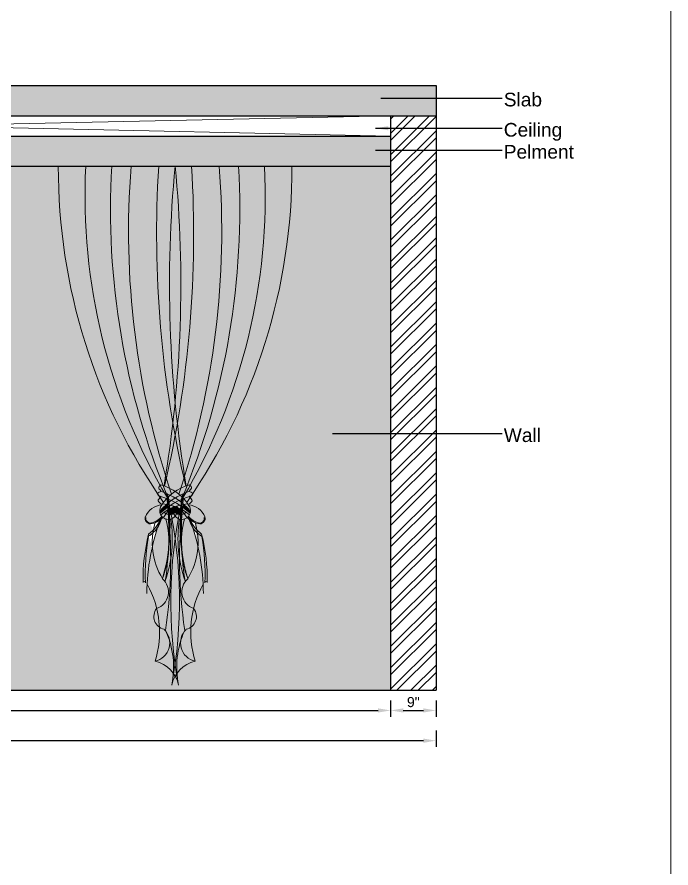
# Model space of a CAD drawing. Header units: inches. Extents: x 213 to 17763, y -4830 to 1802.
# Drawn here: x 6993.4 to 7123.1, y 890.1 to 1058.9 of the extents above; entities that cross this region are included whole.
import ezdxf

# ---------------------------------------------------------------- set-up
doc = ezdxf.new("R2010")
doc.units = ezdxf.units.IN
doc.header["$MEASUREMENT"] = 0
doc.linetypes.add('ACAD_ISO02W100', pattern=[15, 12, -3])
doc.linetypes.add('AUDIT_D_060311083008-3', pattern=[0])
doc.layers.add('.', color=30, linetype='Continuous')
doc.layers.add('PDF2_0', color=7, linetype='Continuous')
doc.layers.add('PDF2_MK. KITCHEN ESSENTAILS', color=7, linetype='Continuous', true_color=0x767676)
doc.styles.add('_mm text style', font='arial.ttf')
doc.styles.get("Standard").update_dxf_attribs({"font": 'arial.ttf'})
doc.dimstyles.new('ISO-25', dxfattribs={"dimtxt": 4.5, "dimasz": 2.5, "dimexe": 1.25, "dimexo": 0.625, "dimtad": 1, "dimdec": 0, "dimlunit": 4, "dimtxsty": 'Standard', "dimcen": 2.5, "dimadec": 0, "dimazin": 0, "dimtfac": 1, "dimtdec": 0, "dimtmove": 0, "dimatfit": 3, "dimfxl": 1, "dimarcsym": 0})

# ---------------------------------------------------------------- blocks, each defined once
blk = doc.blocks.new('*D431')
at = {"color": 0, "linetype": 'ACAD_ISO02W100', "lineweight": -2, "transparency": 16777216}
for p, q in [((6871.47, 917.32), (6871.47, 914.07)), ((7076.47, 917.32), (7076.47, 914.07))]:
    blk.add_line(p, q, dxfattribs=at)
at = {"color": 0, "linetype": 'AUDIT_D_060311083008-3', "lineweight": -2, "transparency": 16777216}
blk.add_line((7073.97, 915.32), (6873.97, 915.32), dxfattribs=at)
at = {"color": 0, "transparency": 16777216}
for points in [[(6873.97, 915.74), (6873.97, 914.9), (6871.47, 915.32)], [(7073.97, 915.74), (7073.97, 914.9), (7076.47, 915.32)]]:
    blk.add_solid(points, dxfattribs=at)
at = {"layer": 'Defpoints', "color": 0, "transparency": 16777216}
for p in [(6871.47, 925.32), (7076.47, 925.32), (6871.47, 915.32)]:
    blk.add_point(p, dxfattribs=at)
at = {"color": 0, "lineweight": 5, "transparency": 16777216, "insert": (6973.97, 916.95), "char_height": 2, "attachment_point": 5}
blk.add_mtext('17\'-1"', dxfattribs=at)
blk = doc.blocks.new('drgdtfgyh')
at = {"lineweight": 0, "transparency": 33554687}
h = blk.add_hatch(color=254, dxfattribs=at)
h.dxf.hatch_style = 1
h.paths.add_polyline_path([(33913.22, 23374.58), (33918.54, 23374.58, 0.146144), (33934.23, 23310.5, -0.00124), (33934.26, 23310.2, 0.02836), (33933.61, 23309.42, -0.154039)])
h.paths.add_polyline_path([(33923.56, 23374.58), (33927.34, 23374.58, 0.101358), (33935.15, 23311.03, 0.023026), (33934.54, 23310.48, 0.043032), (33934.28, 23311.13, -0.003966), (33934.38, 23310.57, -0.112495)])
h.paths.add_polyline_path([(33932.67, 23374.58), (33935.86, 23374.58, 0.065574), (33938.01, 23312.61, 0.00279), (33937.92, 23312.58, -0.073003)])
h = blk.add_hatch(color=254, dxfattribs=at)
h.dxf.hatch_style = 1
h.paths.add_polyline_path([(33923.56, 23374.58), (33918.54, 23374.58, 0.146144), (33934.23, 23310.5, 0.002606), (33934.15, 23311.13, -0.11146)])
h.paths.add_polyline_path([(33932.67, 23374.58), (33927.34, 23374.58, 0.101358), (33935.15, 23311.03, -0.088682), (33937.92, 23312.58, -0.073003)])
h = blk.add_hatch(color=254, dxfattribs=at)
h.dxf.hatch_style = 1
h.paths.add_polyline_path([(33958.51, 23374.58), (33953.18, 23374.58, -0.146144), (33937.49, 23310.5, 0.00124), (33937.46, 23310.2, -0.02836), (33938.11, 23309.42, 0.154039)])
h.paths.add_polyline_path([(33948.16, 23374.58), (33944.38, 23374.58, -0.101358), (33936.57, 23311.03, -0.023026), (33937.18, 23310.48, -0.043032), (33937.44, 23311.13, 0.003966), (33937.34, 23310.57, 0.112495)])
h.paths.add_polyline_path([(33939.05, 23374.58), (33935.86, 23374.58, -0.065574), (33933.71, 23312.61, -0.00279), (33933.81, 23312.58, 0.073003)])
h = blk.add_hatch(color=254, dxfattribs=at)
h.dxf.hatch_style = 1
h.paths.add_polyline_path([(33937.57, 23311.13, 0.002606), (33937.49, 23310.5, 0.146144), (33953.18, 23374.58), (33948.16, 23374.58, -0.11146)])
h.paths.add_polyline_path([(33933.81, 23312.58, -0.088682), (33936.57, 23311.03, 0.101358), (33944.38, 23374.58), (33939.05, 23374.58, -0.073003)])
h = blk.add_hatch(color=9, dxfattribs=at)
h.dxf.hatch_style = 1
edge = h.paths.add_edge_path()
edge.add_arc((33941.05, 23309.33), 4.04, 163.4343, 178.6815, ccw=False)
edge.add_arc((33930.87, 23304.08), 8.99, 45.3961, 75.7346)
edge.add_spline(control_points=[(33933.09, 23312.79), (33932.84, 23312.61), (33932.36, 23312.22), (33933.17, 23311.66), (33933.09, 23311.55)], knot_values=[0, 0, 0, 0, 0.728854, 1.481559, 1.481559, 1.481559, 1.481559], degree=3, periodic=0)
edge.add_spline(control_points=[(33933.09, 23309.14), (33932.78, 23309.37), (33932.2, 23309.83), (33933.5, 23310.65), (33932.29, 23310.61), (33932.56, 23311.46), (33933.04, 23311.5), (33933.09, 23311.55)], knot_values=[1.481559, 1.481559, 1.481559, 1.481559, 2.382461, 3.204163, 3.774408, 4.456992, 4.833801, 4.833801, 4.833801, 4.833801], degree=3, periodic=0)
edge.add_arc((33928.88, 23299.11), 13.14, 51.7438, 71.342, ccw=False)
h = blk.add_hatch(color=254, dxfattribs=at)
h.dxf.hatch_style = 1
edge = h.paths.add_edge_path()
edge.add_spline(control_points=[(33938.64, 23311.55), (33938.55, 23311.66), (33939.36, 23312.22), (33938.88, 23312.61), (33938.64, 23312.79)], knot_values=[0, 0, 0, 0, 0.752705, 1.481559, 1.481559, 1.481559, 1.481559], degree=3, periodic=0)
edge.add_arc((33940.85, 23304.08), 8.99, 104.2654, 134.6039)
edge.add_arc((33930.67, 23309.33), 4.04, 1.3185, 16.5657, ccw=False)
edge.add_arc((33942.84, 23299.11), 13.14, 108.658, 128.2562, ccw=False)
h = blk.add_hatch(color=254, dxfattribs=at)
h.dxf.hatch_style = 1
edge = h.paths.add_edge_path()
edge.add_spline(control_points=[(33938.64, 23310.56), (33938.7, 23310.63), (33939.43, 23310.61), (33939.16, 23311.46), (33938.34, 23311.52), (33939.36, 23312.22), (33938.88, 23312.61), (33938.64, 23312.79)], knot_values=[0, 0, 0, 0, 0.570245, 1.252829, 1.629638, 2.382343, 3.111196, 3.111196, 3.111196, 3.111196], degree=3, periodic=0)
edge.add_spline(control_points=[(33938.64, 23310.56), (33938.54, 23310.45), (33939.52, 23309.83), (33938.94, 23309.37), (33938.64, 23309.14)], knot_values=[3.111196, 3.111196, 3.111196, 3.111196, 3.932898, 4.833801, 4.833801, 4.833801, 4.833801], degree=3, periodic=0)
edge.add_arc((33938.98, 23299.85), 9.29, 92.1316, 117.3902)
edge.add_arc((33899.46, 23304.71), 35.41, 5.4983, 6.4016)
edge.add_arc((33942.84, 23296.62), 14.56, 106.7859, 124.2409, ccw=False)
h = blk.add_hatch(color=254, dxfattribs=at)
h.dxf.hatch_style = 1
edge = h.paths.add_edge_path()
edge.add_spline(control_points=[(33933.09, 23311.55), (33933.04, 23311.5), (33932.56, 23311.46), (33932.29, 23310.61), (33933.02, 23310.63), (33933.09, 23310.56)], knot_values=[2.164717, 2.164717, 2.164717, 2.164717, 2.715275, 3.712605, 4.545794, 4.545794, 4.545794, 4.545794], degree=3, periodic=0)
edge.add_arc((33928.88, 23296.62), 14.56, 54.7198, 73.2141, ccw=False)
edge.add_arc((33997.67, 23303.42), 60.6, 173.5719, 175.1825, ccw=False)
edge.add_arc((33930.87, 23304.08), 8.99, 42.9057, 45.3961)
edge.add_arc((33941.05, 23309.33), 4.04, 163.4343, 178.6815)
edge.add_arc((33928.88, 23299.11), 13.14, 51.7438, 71.342)
h = blk.add_hatch(color=254, dxfattribs=at)
h.dxf.hatch_style = 1
h.paths.add_polyline_path([(33934.15, 23311.13, 0.001023), (33934.38, 23310.57, -0.001536), (33934.42, 23310.36, 0.002554), (33934.35, 23310.29, -0.000519), (33934.23, 23310.5, 0.002606)])
h = blk.add_hatch(color=254, dxfattribs=at)
h.dxf.hatch_style = 1
edge = h.paths.add_edge_path()
edge.add_spline(control_points=[(33938.64, 23311.55), (33938.68, 23311.5), (33939.16, 23311.46), (33939.43, 23310.61), (33938.7, 23310.63), (33938.64, 23310.56)], knot_values=[2.164717, 2.164717, 2.164717, 2.164717, 2.715275, 3.712605, 4.545794, 4.545794, 4.545794, 4.545794], degree=3, periodic=0)
edge.add_arc((33942.84, 23296.62), 14.56, 466.7859, 485.2802)
edge.add_arc((33874.05, 23303.42), 60.6, 364.8175, 366.4281)
edge.add_arc((33940.85, 23304.08), 8.99, 494.6039, 497.0943, ccw=False)
edge.add_arc((33930.67, 23309.33), 4.04, 361.3185, 376.5657, ccw=False)
edge.add_arc((33942.84, 23299.11), 13.14, 468.658, 488.2562, ccw=False)
h = blk.add_hatch(color=254, dxfattribs=at)
h.dxf.hatch_style = 1
h.paths.add_polyline_path([(33934.28, 23311.13, -0.043032), (33934.54, 23310.48, 0.003298), (33934.45, 23310.4, -0.000327), (33934.38, 23310.57, 0.003966)], flags=17)
h = blk.add_hatch(color=254, dxfattribs=at)
h.dxf.hatch_style = 1
h.paths.add_polyline_path([(33937.44, 23311.13, 0.043032), (33937.18, 23310.48, -0.003298), (33937.27, 23310.4, 0.000327), (33937.34, 23310.57, -0.003966)], flags=17)
h = blk.add_hatch(color=254, dxfattribs=at)
h.dxf.hatch_style = 1
h.paths.add_polyline_path([(33937.57, 23311.13, -0.001023), (33937.34, 23310.57, 0.001536), (33937.3, 23310.36, -0.002554), (33937.37, 23310.29, 0.000519), (33937.49, 23310.5, -0.002606)])
h = blk.add_hatch(color=254, dxfattribs=at)
h.dxf.hatch_style = 1
h.paths.add_polyline_path([(33933.28, 23308.93, 0.005239), (33933.18, 23308.77, 0.354427), (33933.33, 23306.65, -0.129935), (33932.14, 23305.57, -0.010522), (33931.98, 23305.51, 0.000414), (33931.97, 23305.49, -0.07312), (33931.09, 23305.24, -0.47515), (33930.09, 23306.58, -0.288115)])
h = blk.add_hatch(color=254, dxfattribs=at)
h.dxf.hatch_style = 1
h.paths.add_polyline_path([(33931.43, 23300.83, -0.022691), (33932.45, 23304.55, 0.082436), (33933.16, 23306.16, 0.029724), (33933.52, 23306.47, 0.090992), (33934.06, 23306.19, -0.052622), (33934.63, 23302.15, -0.00917), (33934.55, 23299.93, -0.038005), (33933.42, 23294.67, 0.077255), (33934.62, 23300.52, 0.039731), (33934.84, 23306.14, 0.073031), (33935.31, 23306.29, 0.338007), (33936.26, 23308.73, -0.02107), (33937.02, 23308.93, 0.097359), (33936.36, 23274.88, 0.011275), (33936.49, 23274.13, 0.294172), (33931.98, 23278.61, 0.596714), (33933.71, 23284.8, -0.098237), (33932.8, 23285.22, 0.04768), (33932.27, 23288.84, 0.568859), (33933.42, 23294.6, -0.124294)])
h = blk.add_hatch(color=254, dxfattribs=at)
h.dxf.hatch_style = 1
edge = h.paths.add_edge_path()
edge.add_spline(control_points=[(33933.09, 23310.56), (33933.18, 23310.45), (33932.2, 23309.83), (33932.78, 23309.37), (33933.09, 23309.14)], knot_values=[3.111196, 3.111196, 3.111196, 3.111196, 3.932898, 4.833801, 4.833801, 4.833801, 4.833801], degree=3, periodic=0)
edge.add_arc((33932.74, 23299.85), 9.29, 62.6098, 87.8684, ccw=False)
edge.add_arc((33972.26, 23304.71), 35.41, 173.5984, 174.5017, ccw=False)
edge.add_arc((33928.88, 23296.62), 14.56, 55.7591, 73.2141)
h = blk.add_hatch(color=254, dxfattribs=at)
h.dxf.hatch_style = 1
h.paths.add_polyline_path([(33934.26, 23310.2, 0.057092), (33933.05, 23308.55, 0.134725), (33932.88, 23307.68, -0.040035), (33934.37, 23309.15, 0.004344)])
h = blk.add_hatch(color=254, dxfattribs=at)
h.dxf.hatch_style = 1
h.paths.add_polyline_path([(33932.95, 23307.3, -0.056128), (33932.88, 23307.68, -0.040035), (33934.37, 23309.15, -0.002684), (33934.43, 23308.51, 0.032774)])
h = blk.add_hatch(color=254, dxfattribs=at)
h.dxf.hatch_style = 1
h.paths.add_polyline_path([(33934.01, 23284.59, -0.146749), (33935.36, 23274.88, 0.097359), (33934.71, 23308.93, 0.009606), (33934.35, 23309, -0.067042)])
h = blk.add_hatch(color=254, dxfattribs=at)
h.dxf.hatch_style = 1
h.paths.add_polyline_path([(33934.23, 23310.5, 0.000519), (33934.35, 23310.29, 0.003523), (33934.26, 23310.2, 0.00124)])
h = blk.add_hatch(color=254, dxfattribs=at)
h.dxf.hatch_style = 1
h.paths.add_polyline_path([(33934.38, 23310.57, 0.000327), (33934.45, 23310.4, 0.001491), (33934.42, 23310.36, 0.001536)], flags=17)
h = blk.add_hatch(color=254, dxfattribs=at)
h.dxf.hatch_style = 1
h.paths.add_polyline_path([(33940.29, 23300.83, 0.022691), (33939.27, 23304.55, -0.082436), (33938.56, 23306.16, -0.029724), (33938.2, 23306.47, -0.090992), (33937.66, 23306.19, 0.052622), (33937.09, 23302.15, 0.00917), (33937.17, 23299.93, 0.038005), (33938.3, 23294.67, -0.077255), (33937.1, 23300.52, -0.039731), (33936.88, 23306.14, -0.073031), (33936.41, 23306.29, -0.338007), (33935.46, 23308.73, 0.02107), (33934.71, 23308.93, -0.097359), (33935.36, 23274.88, -0.011275), (33935.23, 23274.13, -0.294172), (33939.74, 23278.61, -0.596714), (33938.01, 23284.8, 0.098237), (33938.92, 23285.22, -0.04768), (33939.45, 23288.84, -0.568859), (33938.3, 23294.6, 0.124294)])
h = blk.add_hatch(color=254, dxfattribs=at)
h.dxf.hatch_style = 1
h.paths.add_polyline_path([(33937.71, 23284.59, 0.146749), (33936.36, 23274.88, -0.097359), (33937.02, 23308.93, -0.009606), (33937.37, 23309, 0.067042)])
h = blk.add_hatch(color=254, dxfattribs=at)
h.dxf.hatch_style = 1
h.paths.add_polyline_path([(33937.34, 23310.57, -0.000327), (33937.27, 23310.4, -0.001491), (33937.3, 23310.36, -0.001536)], flags=17)
h = blk.add_hatch(color=254, dxfattribs=at)
h.dxf.hatch_style = 1
h.paths.add_polyline_path([(33938.77, 23307.3, 0.056128), (33938.84, 23307.68, 0.040035), (33937.35, 23309.15, 0.002684), (33937.29, 23308.51, -0.032774)])
h = blk.add_hatch(color=254, dxfattribs=at)
h.dxf.hatch_style = 1
h.paths.add_polyline_path([(33937.35, 23309.15, -0.040035), (33938.84, 23307.68, 0.134725), (33938.67, 23308.55, 0.057092), (33937.46, 23310.2, 0.004344)])
h = blk.add_hatch(color=254, dxfattribs=at)
h.dxf.hatch_style = 1
h.paths.add_polyline_path([(33937.49, 23310.5, -0.000519), (33937.37, 23310.29, -0.003523), (33937.46, 23310.2, -0.00124)])
h = blk.add_hatch(color=254, dxfattribs=at)
h.dxf.hatch_style = 1
h.paths.add_polyline_path([(33938.44, 23308.93, -0.005239), (33938.54, 23308.77, -0.354427), (33938.39, 23306.65, 0.129935), (33939.58, 23305.57, 0.010522), (33939.74, 23305.51, -0.000414), (33939.75, 23305.49, 0.07312), (33940.63, 23305.24, 0.47515), (33941.63, 23306.58, 0.288115)])
h = blk.add_hatch(color=254, dxfattribs=at)
h.dxf.hatch_style = 1
h.paths.add_polyline_path([(33934.43, 23308.51, -0.009878), (33934.59, 23306.12, -0.332522), (33932.95, 23307.3, -0.032774)], flags=17)
h = blk.add_hatch(color=254, dxfattribs=at)
h.dxf.hatch_style = 1
h.paths.add_polyline_path([(33934.43, 23308.51, -0.004523), (33934.65, 23308.66, -0.043111), (33934.47, 23307.98, 0.002164)])
h = blk.add_hatch(color=254, dxfattribs=at)
h.dxf.hatch_style = 1
h.paths.add_polyline_path([(33934.65, 23308.66, -0.003954), (33934.71, 23308.1, 0.007099), (33934.47, 23307.98, 0.000027), (33934.47, 23307.98, 0.043244)])
h = blk.add_hatch(color=254, dxfattribs=at)
h.dxf.hatch_style = 1
h.paths.add_polyline_path([(33934.47, 23307.98, -0.007099), (33934.71, 23308.1, -0.002526), (33934.74, 23307.74, -0.053601), (33934.49, 23307.81, 0.000681)])
h = blk.add_hatch(color=254, dxfattribs=at)
h.dxf.hatch_style = 1
h.paths.add_polyline_path([(33934.49, 23307.81, 0.053601), (33934.74, 23307.74, -0.005192), (33934.79, 23307.01, -0.046509), (33934.54, 23307.04, 0.003186)])
h = blk.add_hatch(color=254, dxfattribs=at)
h.dxf.hatch_style = 1
h.paths.add_polyline_path([(33934.74, 23307.74, 0.002526), (33934.71, 23308.1, -0.041234), (33936.12, 23308.69, -0.395257)], flags=17)
h = blk.add_hatch(color=254, dxfattribs=at)
h.dxf.hatch_style = 1
h.paths.add_polyline_path([(33934.74, 23307.74, 0.395257), (33936.12, 23308.69, -0.00188), (33936.18, 23308.71, -0.487425), (33934.79, 23307.01, 0.005192)], flags=17)
h = blk.add_hatch(color=254, dxfattribs=at)
h.dxf.hatch_style = 1
h.paths.add_polyline_path([(33934.79, 23307.01, 0.487425), (33936.18, 23308.71, -0.002065), (33936.26, 23308.73, -0.338007), (33935.31, 23306.29, -0.073031), (33934.84, 23306.14, 0.006167)], flags=17)
h = blk.add_hatch(color=9, dxfattribs=at)
h.dxf.hatch_style = 1
h.paths.add_polyline_path([(33936.93, 23307.01, -0.487425), (33935.54, 23308.71, 0.002065), (33935.46, 23308.73, 0.338007), (33936.41, 23306.29, 0.073031), (33936.88, 23306.14, -0.006167)], flags=17)
h = blk.add_hatch(color=9, dxfattribs=at)
h.dxf.hatch_style = 1
h.paths.add_polyline_path([(33936.98, 23307.74, -0.395257), (33935.6, 23308.69, 0.00188), (33935.54, 23308.71, 0.487425), (33936.93, 23307.01, -0.005192)], flags=17)
h = blk.add_hatch(color=9, dxfattribs=at)
h.dxf.hatch_style = 1
h.paths.add_polyline_path([(33936.98, 23307.74, -0.002526), (33937.01, 23308.1, 0.041234), (33935.6, 23308.69, 0.395257)], flags=17)
h = blk.add_hatch(color=254, dxfattribs=at)
h.dxf.hatch_style = 1
h.paths.add_polyline_path([(33937.23, 23307.81, -0.053601), (33936.98, 23307.74, 0.005192), (33936.93, 23307.01, 0.046509), (33937.18, 23307.04, -0.003186)])
h = blk.add_hatch(color=9, dxfattribs=at)
h.dxf.hatch_style = 1
h.paths.add_polyline_path([(33937.25, 23307.98, 0.007099), (33937.01, 23308.1, 0.002526), (33936.98, 23307.74, 0.053601), (33937.23, 23307.81, -0.000681)])
h = blk.add_hatch(color=9, dxfattribs=at)
h.dxf.hatch_style = 1
h.paths.add_polyline_path([(33937.07, 23308.66, 0.003954), (33937.01, 23308.1, -0.007099), (33937.25, 23307.98, -0.000027), (33937.25, 23307.98, -0.043244)])
h = blk.add_hatch(color=9, dxfattribs=at)
h.dxf.hatch_style = 1
h.paths.add_polyline_path([(33937.29, 23308.51, 0.004523), (33937.07, 23308.66, 0.043111), (33937.25, 23307.98, -0.002164)])
h = blk.add_hatch(color=254, dxfattribs=at)
h.dxf.hatch_style = 1
h.paths.add_polyline_path([(33937.29, 23308.51, 0.009878), (33937.13, 23306.12, 0.332522), (33938.77, 23307.3, 0.032774)], flags=17)
h = blk.add_hatch(color=254, dxfattribs=at)
h.dxf.hatch_style = 1
h.paths.add_polyline_path([(33932.9, 23305.97, 0.003347), (33932.95, 23306, 0.009007), (33932.45, 23304.55, -0.065377), (33931.53, 23303.49, -0.010089), (33931.62, 23304.02, 0.09263)])
h = blk.add_hatch(color=254, dxfattribs=at)
h.dxf.hatch_style = 1
h.paths.add_polyline_path([(33933.01, 23306.23, -0.011273), (33932.9, 23305.97, -0.053579), (33932.14, 23305.57, 0.087406)], flags=17)
h = blk.add_hatch(color=254, dxfattribs=at)
h.dxf.hatch_style = 1
h.paths.add_polyline_path([(33932.95, 23306, 0.016735), (33933.16, 23306.16, -0.082436), (33932.45, 23304.55, -0.009007)])
h = blk.add_hatch(color=254, dxfattribs=at)
h.dxf.hatch_style = 1
h.paths.add_polyline_path([(33933.01, 23306.23, 0.005268), (33933.05, 23306.28, 0.001785), (33932.95, 23306, -0.003347), (33932.9, 23305.97, 0.011273)], flags=17)
h = blk.add_hatch(color=254, dxfattribs=at)
h.dxf.hatch_style = 1
h.paths.add_polyline_path([(33933.33, 23306.65, 0.038438), (33933.52, 23306.47, -0.046483), (33932.95, 23306, -0.001785), (33933.05, 23306.28, 0.036775)])
h = blk.add_hatch(color=254, dxfattribs=at)
h.dxf.hatch_style = 1
h.paths.add_polyline_path([(33934.06, 23306.19, 0.078767), (33934.59, 23306.12, -0.016367), (33934.63, 23302.15, 0.052622)])
h = blk.add_hatch(color=254, dxfattribs=at)
h.dxf.hatch_style = 1
h.paths.add_polyline_path([(33934.54, 23307.04, 0.046509), (33934.79, 23307.01, -0.006167), (33934.84, 23306.14, -0.037959), (33934.59, 23306.12, 0.003819)])
h = blk.add_hatch(color=254, dxfattribs=at)
h.dxf.hatch_style = 1
h.paths.add_polyline_path([(33934.59, 23306.12, 0.037959), (33934.84, 23306.14, -0.039731), (33934.62, 23300.52, 0.020903), (33934.63, 23302.15, 0.016367)])
h = blk.add_hatch(color=254, dxfattribs=at)
h.dxf.hatch_style = 1
h.paths.add_polyline_path([(33937.13, 23306.12, -0.037959), (33936.88, 23306.14, 0.039731), (33937.1, 23300.52, -0.020903), (33937.09, 23302.15, -0.016367)])
h = blk.add_hatch(color=254, dxfattribs=at)
h.dxf.hatch_style = 1
h.paths.add_polyline_path([(33937.18, 23307.04, -0.046509), (33936.93, 23307.01, 0.006167), (33936.88, 23306.14, 0.037959), (33937.13, 23306.12, -0.003819)])
h = blk.add_hatch(color=254, dxfattribs=at)
h.dxf.hatch_style = 1
h.paths.add_polyline_path([(33937.66, 23306.19, -0.078767), (33937.13, 23306.12, 0.016367), (33937.09, 23302.15, -0.052622)])
h = blk.add_hatch(color=254, dxfattribs=at)
h.dxf.hatch_style = 1
h.paths.add_polyline_path([(33938.39, 23306.65, -0.038438), (33938.2, 23306.47, 0.046483), (33938.77, 23306, 0.001785), (33938.67, 23306.28, -0.036775)])
h = blk.add_hatch(color=254, dxfattribs=at)
h.dxf.hatch_style = 1
h.paths.add_polyline_path([(33938.77, 23306, -0.016735), (33938.56, 23306.16, 0.082436), (33939.27, 23304.55, 0.009007)])
h = blk.add_hatch(color=254, dxfattribs=at)
h.dxf.hatch_style = 1
h.paths.add_polyline_path([(33938.71, 23306.23, -0.005268), (33938.67, 23306.28, -0.001785), (33938.77, 23306, 0.003347), (33938.82, 23305.97, -0.011273)], flags=17)
h = blk.add_hatch(color=254, dxfattribs=at)
h.dxf.hatch_style = 1
h.paths.add_polyline_path([(33938.71, 23306.23, 0.011273), (33938.82, 23305.97, 0.053579), (33939.58, 23305.57, -0.087406)], flags=17)
h = blk.add_hatch(color=254, dxfattribs=at)
h.dxf.hatch_style = 1
h.paths.add_polyline_path([(33938.82, 23305.97, -0.003347), (33938.77, 23306, -0.009007), (33939.27, 23304.55, 0.065377), (33940.19, 23303.49, 0.010089), (33940.1, 23304.02, -0.09263)])
h = blk.add_hatch(color=254, dxfattribs=at)
h.dxf.hatch_style = 1
h.paths.add_polyline_path([(33931.53, 23303.49, -0.010089), (33931.62, 23304.02, -0.04698), (33930.72, 23303.25, 0.068778), (33929.65, 23293.75, -1.184052), (33930.1, 23293.83, -0.050629), (33930.67, 23302.82, -0.117607), (33930.92, 23303.02, 0.035938)])
h = blk.add_hatch(color=254, dxfattribs=at)
h.dxf.hatch_style = 1
h.paths.add_polyline_path([(33940.19, 23303.49, 0.010089), (33940.1, 23304.02, 0.04698), (33941, 23303.25, -0.068778), (33942.07, 23293.75, 1.184052), (33941.62, 23293.83, 0.050629), (33941.05, 23302.82, 0.117607), (33940.8, 23303.02, -0.035938)])
h = blk.add_hatch(color=254, dxfattribs=at)
h.dxf.hatch_style = 1
h.paths.add_polyline_path([(33931.43, 23300.83, 0.043361), (33930.44, 23293.55, -0.065892), (33932.27, 23288.84, 0.568859), (33933.42, 23294.6, -0.124294)])
h = blk.add_hatch(color=254, dxfattribs=at)
h.dxf.hatch_style = 1
h.paths.add_polyline_path([(33938.3, 23294.6, 0.568859), (33939.45, 23288.84, -0.065892), (33941.28, 23293.55, 0.043361), (33940.29, 23300.83, -0.124294)])
h = blk.add_hatch(dxfattribs=at)
h.set_pattern_fill('BOX', color=143, scale=0.03)
h.set_pattern_definition([(90, (0, 0), (-0.762, 5e-17), []), (90, (0.1905, 0), (-0.762, 5e-17), []), (0, (0, 0), (0, 0.762), [-0.1905, 0.1905]), (0, (0, 0.1905), (0, 0.762), [-0.1905, 0.1905]), (0, (0, 0.381), (0, 0.762), [0.1905, -0.1905]), (0, (0, 0.5715), (0, 0.762), [0.1905, -0.1905]), (90, (0.381, 0), (-0.762, 5e-17), [0.1905, -0.1905]), (90, (0.5715, 0), (-0.762, 5e-17), [0.1905, -0.1905])])
h.paths.add_polyline_path([(33934.55, 23299.93, -0.003999), (33934.48, 23298.96, -0.056984), (33933.42, 23294.67, 0.038005)])
h = blk.add_hatch(dxfattribs=at)
h.set_pattern_fill('BOX', color=143, scale=0.02697)
h.set_pattern_definition([(90, (-324.7878, 21413.39745), (-0.685039252, 4e-17), []), (90, (-324.61656, 21413.39745), (-0.685039252, 4e-17), []), (0, (-324.7878, 21413.39745), (0, 0.685039252), [-0.171259813, 0.171259813]), (0, (-324.7878, 21413.5687), (0, 0.685039252), [-0.171259813, 0.171259813]), (0, (-324.7878, 21413.74), (0, 0.685039252), [0.171259813, -0.171259813]), (0, (-324.7878, 21413.9112), (0, 0.685039252), [0.171259813, -0.171259813]), (90, (-324.4453, 21413.39745), (-0.685039252, 4e-17), [0.171259813, -0.171259813]), (90, (-324.27404, 21413.39745), (-0.685039252, 4e-17), [0.171259813, -0.171259813])])
h.paths.add_polyline_path([(33937.17, 23299.93, 0.003999), (33937.24, 23298.96, 0.056984), (33938.3, 23294.67, -0.038005)])
h = blk.add_hatch(color=254, dxfattribs=at)
h.dxf.hatch_style = 1
h.paths.add_polyline_path([(33932.26, 23288.84, 0.000722), (33932.27, 23288.84, -0.04768), (33932.8, 23285.22, -0.422534)])
h = blk.add_hatch(color=254, dxfattribs=at)
h.dxf.hatch_style = 1
h.paths.add_polyline_path([(33939.46, 23288.84, -0.000722), (33939.45, 23288.84, 0.04768), (33938.92, 23285.22, 0.422534)])
h = blk.add_hatch(color=254, dxfattribs=at)
h.dxf.hatch_style = 1
h.paths.add_polyline_path([(33932.8, 23285.22, 0.098237), (33933.71, 23284.8, -0.596714), (33931.98, 23278.61, 0.087133)], flags=17)
h = blk.add_hatch(color=254, dxfattribs=at)
h.dxf.hatch_style = 1
h.paths.add_polyline_path([(33938.92, 23285.22, -0.098237), (33938.01, 23284.8, 0.596714), (33939.74, 23278.61, -0.087133)], flags=17)
at = {"color": 18, "lineweight": 0, "true_color": 0x000000}
for q in [(33913.22, 23374.58), (33958.51, 23374.58)]:
    blk.add_line((33935.86, 23374.58), q, dxfattribs=at)
at = {"lineweight": 0}
for centre, radius, start, end in [((34026.66, 23374.32), 113.44, 179.8692, 214.8972), ((34033.66, 23368.8), 115.26, 177.1261, 210.5034), ((34069.41, 23366.31), 146.08, 176.7559, 202.5049), ((34086.36, 23361.88), 159.53, 175.4364, 198.5869), ((34146.48, 23361.44), 214.21, 176.4833, 193.1846), ((33699.55, 23351.76), 237.41, 350.5094, 5.5164), ((33725.24, 23361.44), 214.21, 346.8154, 3.5167), ((34172.17, 23351.76), 237.41, 174.4836, 189.4906), ((33785.36, 23361.88), 159.53, 341.4131, 4.5636), ((33802.31, 23366.31), 146.08, 337.4951, 3.2441), ((33838.06, 23368.8), 115.26, 329.4966, 2.8739), ((33845.06, 23374.32), 113.44, 325.1028, 0.1308), ((33930.87, 23304.08), 8.99, 31.4415, 75.7346), ((33940.85, 23304.08), 8.99, 104.2654, 148.5585), ((33930.67, 23309.33), 4.04, 288.9386, 26.4218), ((33942.84, 23299.11), 13.14, 108.658, 139.2834), ((33928.88, 23299.11), 13.14, 40.7166, 71.342), ((33899.46, 23304.71), 35.41, 343.5374, 10.4444), ((33874.05, 23303.42), 60.6, 351.2402, 7.3096), ((33972.26, 23304.71), 35.41, 169.5556, 196.4626), ((33941.05, 23309.33), 4.04, 153.5782, 251.0614), ((33997.67, 23303.42), 60.6, 172.6904, 188.7598), ((33933.55, 23305.22), 3.72, 94.1774, 158.4673), ((33942.84, 23296.62), 14.56, 106.7859, 132.7887), ((33938.98, 23299.85), 9.29, 92.1316, 129.5145), ((33928.88, 23296.62), 14.56, 47.2113, 73.2141), ((33932.74, 23299.85), 9.29, 50.4855, 87.8684), ((33843.57, 23298.08), 91.43, 351.5145, 6.8516), ((33848.43, 23290.23), 88.27, 349.38, 12.2293), ((34023.29, 23290.23), 88.27, 167.7707, 190.62), ((34028.15, 23298.08), 91.43, 173.1484, 188.4855), ((33938.17, 23305.22), 3.72, 21.5327, 85.8226), ((33934.56, 23307.8), 1.69, 145.0791, 296.1617), ((33934.82, 23308.4), 1.39, 218.4615, 12.7025), ((33934.92, 23308.95), 1.22, 240.4704, 347.5773), ((33934.18, 23308.13), 2.16, 301.4067, 16.1091), ((33937.54, 23308.13), 2.16, 163.8909, 238.5933), ((33936.9, 23308.4), 1.39, 167.2975, 321.5385), ((33936.8, 23308.95), 1.22, 192.4227, 299.5296), ((33937.16, 23307.8), 1.69, 243.8383, 34.9209), ((33931.13, 23306.32), 1.08, 165.7423, 267.4013), ((33931.19, 23306.32), 0.987, 170.9599, 251.3397), ((33972.86, 23291.48), 42.47, 159.6079, 179.6319), ((33927.07, 23308.43), 6.33, 305.2181, 340.0783), ((33927.97, 23307.5), 5.37, 303.4041, 345.4492), ((33930.69, 23308.37), 3.16, 277.2641, 326.9487), ((33930.19, 23309.33), 4.05, 286.1584, 319.7082), ((33915.2, 23301.47), 19.45, 339.5411, 14.0503), ((33910.47, 23302.35), 24.84, 340.8152, 8.6602), ((33961.25, 23302.35), 24.84, 171.3398, 199.1848), ((33956.52, 23301.47), 19.45, 165.9497, 200.4589), ((33941.03, 23308.37), 3.16, 213.0513, 262.7359), ((33941.53, 23309.33), 4.05, 220.2918, 253.8416), ((33943.75, 23307.5), 5.37, 194.5508, 236.5959), ((33898.86, 23291.48), 42.47, 0.3681, 20.3921), ((33944.66, 23308.43), 6.33, 199.9217, 234.7819), ((33940.59, 23306.32), 1.08, 272.5987, 14.2577), ((33940.54, 23306.32), 0.987, 288.6603, 9.0401), ((33930.98, 23306.23), 0.851, 262.4385, 292.929), ((33944.77, 23301.65), 13.36, 163.2101, 211.8438), ((33926.95, 23301.65), 13.36, 328.1562, 16.7899), ((33940.74, 23306.23), 0.851, 247.071, 277.5615), ((33964.57, 23294.62), 34.93, 165.7021, 181.1993), ((33974.7, 23295.53), 44.63, 170.5968, 182.1693), ((33931.22, 23302.39), 0.692, 115.0494, 141.8796), ((33940.5, 23302.39), 0.692, 38.1204, 64.9506), ((33907.15, 23294.62), 34.93, 358.8007, 14.2979), ((33897.02, 23295.53), 44.63, 357.8307, 9.4032), ((33931.13, 23292.06), 3.42, 289.3323, 48.033), ((33940.59, 23292.06), 3.42, 131.967, 250.6677), ((33929.87, 23293.82), 0.236, 4.1581, 163.1701), ((33913.58, 23284.26), 19.25, 342.9146, 28.8326), ((33958.14, 23284.26), 19.25, 151.1674, 197.0854), ((33941.85, 23293.82), 0.236, 16.8299, 175.8419), ((33934.29, 23287.29), 2.55, 142.6335, 256.6987), ((33937.43, 23287.29), 2.55, 283.3013, 37.3665), ((33918.5, 23277.48), 17.06, 348.1143, 24.6462), ((33953.22, 23277.48), 17.06, 155.3538, 191.8857), ((33930.75, 23272.86), 5.87, 10.8044, 77.9828), ((33940.97, 23272.86), 5.87, 102.0172, 169.1956)]:
    blk.add_arc(centre, radius, start, end, dxfattribs=at)
at = {"color": 18, "lineweight": 0, "true_color": 0x000000, "transparency": 33554687}
for centre, start, end in [((33931.17, 23282.17), 282.7469, 46.0475), ((33940.55, 23282.17), 133.9525, 257.2531)]:
    blk.add_arc(centre, 3.65, start, end, dxfattribs=at)
at = {"lineweight": 0}
for points in [[(33933.09, 23312.79), (33932.68, 23312.19), (33933.09, 23311.55), (33932.74, 23311.41), (33932.55, 23310.75), (33933.09, 23310.56), (33932.6, 23309.89), (33933.09, 23309.14)], [(33938.64, 23312.79), (33939.04, 23312.19), (33938.64, 23311.55), (33938.98, 23311.41), (33939.17, 23310.75), (33938.64, 23310.56), (33939.12, 23309.89), (33938.64, 23309.14)]]:
    blk.add_spline(points, degree=3, dxfattribs=at)
blk = doc.blocks.new('*D471')
at = {"color": 0, "linetype": 'ACAD_ISO02W100', "lineweight": -2, "transparency": 16777216}
for p, q in [((6904.47, 923.32), (6904.47, 920.07)), ((7067.47, 923.32), (7067.47, 920.07))]:
    blk.add_line(p, q, dxfattribs=at)
at = {"color": 0, "linetype": 'AUDIT_D_060311083008-3', "lineweight": -2, "transparency": 16777216}
blk.add_line((6906.97, 921.32), (7064.97, 921.32), dxfattribs=at)
at = {"color": 0, "transparency": 16777216}
for points in [[(6906.97, 921.74), (6906.97, 920.9), (6904.47, 921.32)], [(7064.97, 921.74), (7064.97, 920.9), (7067.47, 921.32)]]:
    blk.add_solid(points, dxfattribs=at)
at = {"layer": 'Defpoints', "color": 0, "transparency": 16777216}
for p in [(6904.47, 925.32), (7067.47, 925.32), (7067.47, 921.32)]:
    blk.add_point(p, dxfattribs=at)
at = {"color": 0, "transparency": 16777216, "insert": (6985.97, 922.97), "char_height": 2, "attachment_point": 5}
blk.add_mtext('13\'-7"', dxfattribs=at)
blk = doc.blocks.new('*D472')
at = {"color": 0, "linetype": 'ACAD_ISO02W100', "lineweight": -2, "transparency": 16777216}
for p, q in [((7067.47, 923.32), (7067.47, 920.07)), ((7076.47, 923.32), (7076.47, 920.07))]:
    blk.add_line(p, q, dxfattribs=at)
at = {"color": 0, "linetype": 'AUDIT_D_060311083008-3', "lineweight": -2, "transparency": 16777216}
blk.add_line((7069.97, 921.32), (7073.97, 921.32), dxfattribs=at)
at = {"color": 0, "transparency": 16777216}
for points in [[(7069.97, 921.74), (7069.97, 920.9), (7067.47, 921.32)], [(7073.97, 921.74), (7073.97, 920.9), (7076.47, 921.32)]]:
    blk.add_solid(points, dxfattribs=at)
at = {"layer": 'Defpoints', "color": 0, "transparency": 16777216}
for p in [(7067.47, 925.32), (7076.47, 925.32), (7076.47, 921.32)]:
    blk.add_point(p, dxfattribs=at)
at = {"color": 0, "transparency": 16777216, "insert": (7071.97, 922.97), "char_height": 2, "attachment_point": 5}
blk.add_mtext('9"', dxfattribs=at)

msp = doc.modelspace()

# ---------------------------------------------------------------- hatches: boundary and pattern name
at = {"layer": '.', "lineweight": 5, "transparency": 33554687}
h = msp.add_hatch(dxfattribs=at)
h.set_pattern_fill('AR-CONC', color=1, scale=0.03)
h.set_pattern_definition([(50, (1058.469, 575.3208), (5.46554, -0.4781726), [0.5715, -6.2865]), (355, (1058.469, 575.321), (-1.0573026, 5.7317054), [0.4572, -5.0292175]), (100.45144, (1058.9246, 575.281), (4.4082374, 5.2535326), [0.4857003, -5.3427073]), (46.1842, (1058.469, 576.845), (8.132371, -1.26127), [0.85725, -9.42975]), (96.63556, (1059.147, 576.74), (7.122124, 7.422784), [0.728551, -8.014068]), (351.18415, (1058.469, 576.845), (7.122124, 7.422784), [0.685799, -7.543792]), (21, (1059.231, 576.4638), (4.5484317, -3.067956), [0.5715, -6.2865]), (326, (1059.231, 576.464), (1.854061, 5.525639), [0.4572, -5.0292]), (71.45144, (1059.61, 576.208), (6.4024926, 2.457683), [0.4857003, -5.342698]), (37.5, (1058.4692, 575.3208), (0.0926581, 2.53665117), [0, -4.96824, 0, -5.1054, 0, -5.04825]), (7.5, (1058.4692, 575.3208), (2.0045899, 3.0054172), [0, -2.91084, 0, -4.85394, 0, -1.92405]), (327.5, (1056.7699, 575.3208), (4.06771786, -0.1718623), [0, -1.905, 0, -5.9436, 0, -7.8867]), (317.5, (1056.008, 575.3208), (4.4438754, 0.7627947), [0, -2.4765, 0, -3.94716, 0, -5.6007])])
h.paths.add_polyline_path([(7076.47, 1045.32), (6871.47, 1045.32), (6871.47, 1039.32), (7076.47, 1039.32)])
at = {"layer": '.'}
h = msp.add_hatch(dxfattribs=at)
h.set_pattern_fill('ANSI32', color=1, scale=8)
h.set_pattern_definition([(45, (565.57, 15.4305), (-2.1213203, 2.1213203), []), (45, (566.9843, 15.4305), (-2.1213203, 2.1213203), [])])
h.paths.add_polyline_path([(6880.47, 1039.32), (6871.47, 1039.32), (6871.47, 925.32), (6880.47, 925.32)])
h.paths.add_polyline_path([(7076.47, 1039.32), (7067.47, 1039.32), (7067.47, 925.32), (7076.47, 925.32)])
at = {"layer": '.', "true_color": 0xc7c8ca}
h = msp.add_hatch(color=9, dxfattribs=at)
h.dxf.hatch_style = 1
h.paths.add_polyline_path([(7067.47, 1035.32), (6904.47, 1035.32), (6904.47, 1029.32), (7067.47, 1029.32)])
at = {"layer": '.', "true_color": 0xd7d7c7}
h = msp.add_hatch(color=254, dxfattribs=at)
h.dxf.hatch_style = 1
h.paths.add_polyline_path([(7067.47, 1035.32), (6904.47, 1035.32), (6904.47, 925.32), (7067.47, 925.32)])
h.paths.add_polyline_path([(6952.89, 935.31, 0.092053), (6952.16, 928.97, -0.18636), (6955.79, 931.34, -0.374579)], flags=16)
h.paths.add_polyline_path([(6957.24, 955.94, 0.004548), (6957.08, 956.57, -0.04698), (6956.16, 957.36, -0.010089), (6956.24, 956.81, 0.035938), (6956.87, 956.33, -0.19779)], flags=16)
h.paths.add_polyline_path([(7030.14, 955.67, 0.004548), (7029.99, 956.3, -0.04698), (7029.06, 957.09, -0.010089), (7029.15, 956.55, 0.035938), (7029.78, 956.07, -0.19779)], flags=16)
h.paths.add_polyline_path([(7025.8, 935.04, 0.092053), (7025.07, 928.71, -0.18636), (7028.7, 931.08, -0.374579)], flags=16)
edge = h.paths.add_edge_path(flags=16)
edge.add_arc((7015.72, 961.6), 6.48, 305.2181, 315.9771)
edge.add_arc((7033.84, 954.66), 13.68, 163.3051, 169.7622, ccw=False)
edge.add_arc((7019.43, 961.54), 3.23, 277.2641, 293.9923, ccw=False)
edge.add_arc((7019.88, 959.44), 1.1, 165.7423, 267.4013, ccw=False)
edge.add_arc((7022.36, 958.32), 3.81, 94.3268, 158.4673, ccw=False)
edge.add_spline(control_points=[(7021.88, 962.33), (7021.57, 962.57), (7021.09, 962.94), (7021.64, 963.42), (7021.77, 963.56)], knot_values=[3.4534, 3.4534, 3.4534, 3.4534, 4.354303, 4.833801, 4.833801, 4.833801, 4.833801], degree=3, periodic=0)
edge.add_arc((7117.68, 1029.06), 116.14, 214.1387, 214.3297, ccw=False)
edge.add_spline(control_points=[(7021.55, 963.88), (7021.47, 963.9), (7021.26, 963.97), (7021.24, 964.18), (7021.27, 964.3)], knot_values=[2.217178, 2.217178, 2.217178, 2.217178, 2.432167, 2.755941, 2.755941, 2.755941, 2.755941], degree=3, periodic=0)
edge.add_spline(control_points=[(7021.88, 964.8), (7021.84, 964.74), (7021.49, 964.72), (7021.3, 964.44), (7021.27, 964.3)], knot_values=[1.481559, 1.481559, 1.481559, 1.481559, 1.858367, 2.217178, 2.217178, 2.217178, 2.217178], degree=3, periodic=0)
edge.add_arc((7117.68, 1029.06), 116.14, 179.8692, 213.8877, ccw=False)
edge.add_line((7001.54, 1029.32), (7024.72, 1029.32))
edge.add_line((7024.72, 1029.32), (7047.9, 1029.32))
edge.add_arc((6931.77, 1029.06), 116.14, -33.8877, 0.1308, ccw=False)
edge.add_spline(control_points=[(7028.18, 964.3), (7028.21, 964.18), (7028.18, 963.97), (7027.98, 963.9), (7027.89, 963.88)], knot_values=[2.217178, 2.217178, 2.217178, 2.217178, 2.540952, 2.755941, 2.755941, 2.755941, 2.755941], degree=3, periodic=0)
edge.add_spline(control_points=[(7027.56, 963.78), (7027.6, 963.83), (7027.75, 963.84), (7027.89, 963.88)], knot_values=[2.755941, 2.755941, 2.755941, 2.755941, 3.111196, 3.111196, 3.111196, 3.111196], degree=3, periodic=0)
edge.add_arc((6931.77, 1029.06), 116.14, 325.6703, 325.8613, ccw=False)
edge.add_spline(control_points=[(7027.67, 963.56), (7027.8, 963.42), (7028.35, 962.94), (7027.87, 962.57), (7027.56, 962.33)], knot_values=[3.4534, 3.4534, 3.4534, 3.4534, 3.932898, 4.833801, 4.833801, 4.833801, 4.833801], degree=3, periodic=0)
edge.add_arc((7027.09, 958.32), 3.81, 21.5327, 85.6732, ccw=False)
edge.add_arc((7029.56, 959.44), 1.1, -87.4013, 14.2577, ccw=False)
edge.add_arc((7030.06, 959.08), 0.872, 218.1271, 238.6872, ccw=False)
edge.add_arc((7030.53, 962.53), 4.15, 222.5815, 253.8416, ccw=False)
edge.add_arc((6986.84, 944.25), 43.48, 19.9829, 20.8405, ccw=False)
edge.add_arc((7030.04, 962.52), 4.14, 235.6151, 248.65)
edge.add_arc((7030.02, 961.54), 3.23, 221.4757, 242.6643, ccw=False)
edge.add_arc((6986.84, 944.25), 43.48, 2.788, 20.3921, ccw=False)
edge.add_arc((7047.53, 936.86), 19.7, 151.1674, 166.2264)
edge.add_arc((7026.33, 939.96), 2.61, -84.0953, 37.6491, ccw=False)
edge.add_arc((7118.93, 952.74), 93.61, 183.5632, 189.4547, ccw=False)
edge.add_arc((6935.22, 942.97), 90.37, -7.9483, 2.5017, ccw=False)
edge.add_arc((7114.22, 942.97), 90.37, 187.9483, 190.643)
edge.add_arc((7019.49, 925.19), 6.01, 10.4585, 34.6517)
edge.add_arc((6935.22, 942.97), 90.37, 349.9864, 350.8553, ccw=False)
edge.add_arc((7006.95, 929.92), 17.46, 348.1143, 351.2522, ccw=False)
edge.add_arc((6935.22, 942.97), 90.37, 349.38, 349.9864)
edge.add_arc((7006.95, 929.92), 17.46, 351.2522, 356.0273)
edge.add_arc((7019.49, 925.19), 6.01, 35.7566, 77.9828)
edge.add_arc((7001.91, 936.86), 19.7, 342.9146, 362.8337)
edge.add_arc((7023.12, 939.96), 2.61, 142.3509, 234.2564, ccw=False)
edge.add_arc((7001.91, 936.86), 19.7, 13.7736, 28.8326)
edge.add_arc((7062.6, 944.25), 43.48, 167.2807, 177.212, ccw=False)
edge.add_arc((7033.84, 954.66), 13.68, 172.0742, 183.503, ccw=False)
edge.add_arc((7016.64, 960.66), 5.5, 300.3459, 311.637, ccw=False)
edge.add_arc((7064.48, 948.4), 45.69, 170.5339, 182.1901)
edge.add_arc((7018.59, 946.65), 0.241, 0.2013, 199.4692)
edge.add_arc((7054.11, 947.47), 35.76, 165.7021, 181.44, ccw=False)
edge = h.paths.add_edge_path(flags=16)
edge.add_arc((6974.63, 937.13), 19.7, 151.1674, 166.2264)
edge.add_arc((6953.42, 940.23), 2.61, -84.0953, 37.6491, ccw=False)
edge.add_arc((7046.02, 953), 93.6, 183.5632, 189.4547, ccw=False)
edge.add_arc((6862.32, 943.24), 90.37, -7.9483, 2.5017, ccw=False)
edge.add_arc((7041.32, 943.24), 90.37, 187.9483, 190.643)
edge.add_arc((6946.59, 925.46), 6.01, 10.4585, 34.6517)
edge.add_arc((6862.32, 943.24), 90.37, 349.9864, 350.8553, ccw=False)
edge.add_arc((6934.05, 930.18), 17.46, 348.1143, 351.2522, ccw=False)
edge.add_arc((6862.32, 943.24), 90.37, 349.38, 349.9864)
edge.add_arc((6934.05, 930.18), 17.46, 351.2522, 356.0273)
edge.add_arc((6946.59, 925.46), 6.01, 35.7566, 77.9828)
edge.add_arc((6929.01, 937.13), 19.7, 342.9146, 362.8337)
edge.add_arc((6950.21, 940.23), 2.61, 142.3509, 234.2564, ccw=False)
edge.add_arc((6929.01, 937.13), 19.7, 13.7736, 28.8326)
edge.add_arc((6989.7, 944.52), 43.48, 167.2807, 177.212, ccw=False)
edge.add_arc((6960.94, 954.93), 13.68, 172.0742, 183.503, ccw=False)
edge.add_arc((6943.74, 960.92), 5.5, 300.3459, 311.637, ccw=False)
edge.add_arc((6991.58, 948.66), 45.69, 170.5339, 182.1901)
edge.add_arc((6945.68, 946.92), 0.241, 0.2013, 199.4692)
edge.add_arc((6981.21, 947.74), 35.76, 165.7021, 181.44, ccw=False)
edge.add_arc((6942.81, 961.86), 6.48, 305.2181, 315.9771)
edge.add_arc((6960.94, 954.93), 13.68, 163.3051, 169.7622, ccw=False)
edge.add_arc((6946.52, 961.81), 3.23, 277.2641, 293.9923, ccw=False)
edge.add_arc((6946.98, 959.71), 1.1, 165.7423, 267.4013, ccw=False)
edge.add_arc((6949.45, 958.58), 3.81, 94.3268, 158.4673, ccw=False)
edge.add_spline(control_points=[(6948.98, 962.59), (6948.66, 962.83), (6948.19, 963.21), (6948.74, 963.69), (6948.86, 963.82)], knot_values=[3.4534, 3.4534, 3.4534, 3.4534, 4.354303, 4.833801, 4.833801, 4.833801, 4.833801], degree=3, periodic=0)
edge.add_arc((7044.77, 1029.32), 116.14, 214.1387, 214.3297, ccw=False)
edge.add_spline(control_points=[(6948.65, 964.14), (6948.56, 964.17), (6948.36, 964.24), (6948.33, 964.44), (6948.36, 964.57)], knot_values=[2.217178, 2.217178, 2.217178, 2.217178, 2.432167, 2.755941, 2.755941, 2.755941, 2.755941], degree=3, periodic=0)
edge.add_spline(control_points=[(6948.98, 965.07), (6948.93, 965.01), (6948.59, 964.99), (6948.4, 964.7), (6948.36, 964.57)], knot_values=[1.481559, 1.481559, 1.481559, 1.481559, 1.858367, 2.217178, 2.217178, 2.217178, 2.217178], degree=3, periodic=0)
edge.add_arc((7044.77, 1029.32), 116.14, 179.8692, 213.8877, ccw=False)
edge.add_line((6928.63, 1029.59), (6951.82, 1029.59))
edge.add_line((6951.82, 1029.59), (6975, 1029.59))
edge.add_arc((6858.86, 1029.32), 116.14, -33.8877, 0.1308, ccw=False)
edge.add_spline(control_points=[(6955.27, 964.57), (6955.3, 964.44), (6955.28, 964.24), (6955.07, 964.17), (6954.99, 964.14)], knot_values=[2.217178, 2.217178, 2.217178, 2.217178, 2.540952, 2.755941, 2.755941, 2.755941, 2.755941], degree=3, periodic=0)
edge.add_spline(control_points=[(6954.66, 964.05), (6954.7, 964.1), (6954.85, 964.11), (6954.99, 964.14)], knot_values=[2.755941, 2.755941, 2.755941, 2.755941, 3.111196, 3.111196, 3.111196, 3.111196], degree=3, periodic=0)
edge.add_arc((6858.86, 1029.32), 116.14, 325.6703, 325.8613, ccw=False)
edge.add_spline(control_points=[(6954.77, 963.82), (6954.9, 963.69), (6955.44, 963.21), (6954.97, 962.83), (6954.66, 962.59)], knot_values=[3.4534, 3.4534, 3.4534, 3.4534, 3.932898, 4.833801, 4.833801, 4.833801, 4.833801], degree=3, periodic=0)
edge.add_arc((6954.18, 958.58), 3.81, 21.5327, 85.6732, ccw=False)
edge.add_arc((6956.65, 959.71), 1.1, -87.4013, 14.2577, ccw=False)
edge.add_arc((6957.16, 959.35), 0.872, 218.1271, 238.6872, ccw=False)
edge.add_arc((6957.63, 962.79), 4.15, 222.5815, 253.8416, ccw=False)
edge.add_arc((6913.94, 944.52), 43.48, 19.9829, 20.8405, ccw=False)
edge.add_arc((6957.13, 962.79), 4.14, 235.6151, 248.65)
edge.add_arc((6957.11, 961.81), 3.23, 221.4757, 242.6643, ccw=False)
edge.add_arc((6913.94, 944.52), 43.48, 2.788, 20.3921, ccw=False)
h.paths.add_polyline_path([(7022.34, 965.94, 0.018452), (7021.69, 966.12, 0.003829), (7022.58, 964.54, -0.007906), (7022.97, 964.38, -0.00281)], flags=16)
h.paths.add_polyline_path([(7023.31, 951.91, 0.003999), (7023.38, 952.9, -0.038005), (7022.22, 947.52, 0.056984)], flags=16)
h.paths.add_polyline_path([(7022.08, 959.85, -0.340311), (7021.98, 961.95, -0.084107), (7024, 964.27, -0.005753), (7022.84, 967.85, 0.015297), (7024.72, 982.59, -0.048177), (7024.72, 1029.32, -0.048177), (7024.72, 982.59, 0.017343), (7026.92, 965.88, -0.023564), (7027.76, 966.12, -0.005845), (7026.39, 963.72, 0.008268), (7026.18, 961.68, -0.032774), (7027.7, 960.45, -0.247278), (7026.56, 959.31, 0.052622), (7025.98, 955.17, 0.00917), (7026.07, 952.9, 0.03844), (7027.24, 947.46, 0.056682), (7026.71, 946.87, -0.020444), (7026.13, 951.91, -0.020182), (7025.99, 953.51, -0.039731), (7025.77, 959.26, -0.073031), (7025.29, 959.41, -0.085539), (7024.72, 959.91, -0.122362), (7023.87, 959.26, -0.078064), (7023.85, 951.37, -0.018119), (7023.37, 944.61, 0.176046), (7022.71, 946.9, 0.045429), (7023.85, 951.37, 0.021042), (7023.49, 959.24, -0.234824), (7022.08, 959.85, -0.147443), (7020.07, 958.54, -0.074879), (7019.82, 958.48, 0.163477)], flags=16)
h.paths.add_polyline_path([(7025, 961.09, 0.278926), (7026.3, 961.05, 0.035439), (7025.09, 961.64, -0.099176)], flags=0)
h.paths.add_polyline_path([(7024.99, 961.87, -0.504627), (7023.15, 961.05, -0.053094)], flags=0)
h.paths.add_polyline_path([(6950.41, 952.18, 0.003999), (6950.47, 953.17, -0.038005), (6949.32, 947.79, 0.056984)], flags=16)
h.paths.add_polyline_path([(6954.87, 961.1, 0.134725), (6954.69, 961.99, 0.018545), (6954.33, 962.57, 0.022155), (6953.49, 962.48, -0.03622)], flags=0)
h.paths.add_polyline_path([(6953.23, 952.18, -0.020182), (6953.08, 953.78, -0.045909), (6952.91, 960.42, -0.148674), (6952.11, 960.64, -0.062565), (6951.82, 960.17, 0.122362), (6952.67, 959.53, 0.122639), (6953.78, 947.29, -0.019833)], flags=16)
h.paths.add_polyline_path([(6950.91, 962.32, -0.070789), (6953.39, 961.31, -0.278926), (6952.1, 961.35, -0.366064), (6950.5, 960.44, -0.002515), (6950.58, 959.5, 0.055296), (6950.96, 959.56, -0.07842), (6950.94, 951.64, -0.018119), (6950.47, 944.87, 0.176046), (6949.81, 947.17, 0.045429), (6950.94, 951.64, 0.021042), (6950.58, 959.5, -0.234824), (6949.17, 960.11, -0.147443), (6947.16, 958.81, -0.074879), (6946.91, 958.75, 0.163477), (6949.17, 960.11, -0.340311), (6949.07, 962.22, -0.057654), (6950.38, 963.88, -0.003588), (6949.57, 965.87, 0.017632), (6951.82, 982.86, -0.048177), (6951.82, 1029.59, -0.048177), (6951.82, 982.86, 0.017343), (6954.02, 966.15, -0.023564), (6954.85, 966.38, -0.006967), (6953.22, 963.53, 0.04382)], flags=16)
h.paths.add_polyline_path([(6951.09, 963.23, 0.010654), (6950.63, 962.88, 0.03511), (6950.58, 963.46, -0.009425)], flags=0)

# ---------------------------------------------------------------- linework, layer by layer
for p, q in [((6871.47, 1045.32), (7076.47, 1045.32)), ((7076.47, 1045.32), (7076.47, 925.32)), ((6871.47, 1039.32), (7076.47, 1039.32)), ((7067.47, 1039.32), (7067.47, 925.32)), ((6880.47, 1035.32), (7067.47, 1035.32)), ((6904.47, 1029.32), (7067.47, 1029.32)), ((6871.47, 925.32), (7076.47, 925.32))]:
    msp.add_line(p, q)
at = {"lineweight": 5}
for p, q in [((6880.47, 1039.32), (7067.47, 1035.32)), ((7067.47, 1039.32), (6880.47, 1035.32))]:
    msp.add_line(p, q, dxfattribs=at)
at = {"layer": 'PDF2_0', "lineweight": 5}
msp.add_lwpolyline([(6096.99, 1402.32), (7123.08, 1402.32), (7123.08, 556.35), (6096.99, 556.35)], close=True, dxfattribs=at)
at = {"layer": 'PDF2_MK. KITCHEN ESSENTAILS', "lineweight": 5}
msp.add_lwpolyline([(6096.99, 556.35), (7123.08, 556.35), (7123.08, 1402.32), (6096.99, 1402.32)], close=True, dxfattribs=at)

# ---------------------------------------------------------------- block references
at = {"color": 18, "lineweight": 0, "true_color": 0x000000, "xscale": -1.023734191041436, "yscale": 1.023734191041436, "zscale": 1.023734191041436}
msp.add_blockref('drgdtfgyh', (41766.02, -22900.03), dxfattribs=at)

# ---------------------------------------------------------------- texts
at = {"lineweight": 5, "char_height": 2.715, "attachment_point": 1, "style": '_mm text style'}
for s, insert in [('Slab', (7089.91, 1043.92)), ('Ceiling', (7089.91, 1037.92)), ('Pelment', (7089.91, 1033.55)), ('Wall', (7089.91, 977.31))]:
    msp.add_mtext_dynamic_manual_height_columns(s, width=64.865, gutter_width=13.57, heights=[0], dxfattribs=dict(at, insert=insert))

# ---------------------------------------------------------------- dimensions: what is measured, and where the dimension line sits
at = {"lineweight": 5}
dim = msp.add_linear_dim(base=(6871.47, 915.32), p1=(7076.47, 925.32), p2=(6871.47, 925.32), dimstyle='ISO-25', override={"dimtxt": 2, "dimtmove": 1, "dimfxl": 2, "dimfxlon": 1, "dimarcsym": 2}, dxfattribs=at)
dim.commit()
dim.dimension.update_dxf_attribs({"geometry": '*D431', "text_midpoint": (6973.97, 916.95)})
for base, p1, p2, picture, middle in [((7067.47, 921.32), (6904.47, 925.32), (7067.47, 925.32), '*D471', (6985.97, 922.97)), ((7076.47, 921.32), (7067.47, 925.32), (7076.47, 925.32), '*D472', (7071.97, 922.97))]:
    dim = msp.add_linear_dim(base=base, p1=p1, p2=p2, dimstyle='ISO-25', override={"dimtxt": 2, "dimtmove": 1, "dimfxl": 2, "dimfxlon": 1, "dimarcsym": 2})
    dim.commit()
    dim.dimension.update_dxf_attribs({"geometry": picture, "text_midpoint": middle})

# ---------------------------------------------------------------- leaders
for points in [[(7065.49, 1042.87), (7089.58, 1042.87)], [(7064.49, 1036.87), (7089.58, 1036.87)], [(7064.49, 1032.5), (7089.58, 1032.5)], [(7055.92, 976.26), (7089.58, 976.26)]]:
    msp.add_leader(points, dimstyle='ISO-25', override={"dimgap": 0.625, "dimtad": 0}, dxfattribs=at)

doc.saveas('drawing.dxf')
